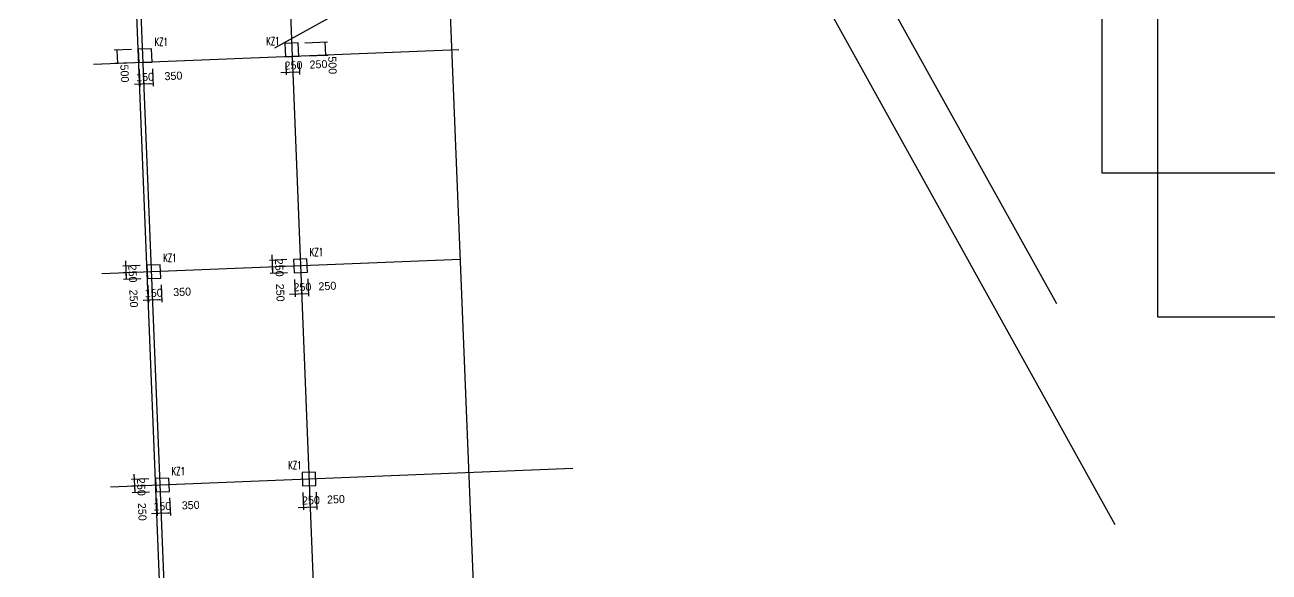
# Model space of a CAD drawing. Extents: x 387171 to 699106, y 11966 to 245688.
# Drawn here: x 476181 to 522824, y 106920 to 127430 of the extents above; entities that cross this region are included whole.
import ezdxf

# ---------------------------------------------------------------- set-up
doc = ezdxf.new("R2010")
doc.units = 0
doc.header["$LTSCALE"] = 100
doc.header["$MEASUREMENT"] = 0
for name, color, linetype in [('COLU', 7, 'Continuous'), ('DIM', 3, 'Continuous'), ('DOTE', 253, 'Continuous'), ('NUM', 7, 'Continuous'), ('Q-dote', 253, 'Continuous')]:
    doc.layers.add(name, color=color, linetype=linetype)
doc.styles.add('hztxt', font='hztxt')
doc.styles.get("Standard").update_dxf_attribs({"font": 'standard'})
doc.dimstyles.get("Standard").update_dxf_attribs({"dimtxt": 300, "dimasz": 100, "dimexe": 100, "dimexo": 250, "dimgap": 100, "dimtad": 0, "dimtoh": 1, "dimdec": 0, "dimdsep": 46, "dimcen": 0.09, "dimclrt": 7, "dimadec": 0, "dimazin": 0, "dimtfac": 1, "dimtdec": 4, "dimtofl": 0, "dimtmove": 0, "dimatfit": 3, "dimfxl": 1, "dimtolj": 1, "dimtzin": 0, "dimarcsym": 0})

# ---------------------------------------------------------------- blocks, each defined once
blk = doc.blocks.new('*D1604')
at = {"layer": 'DIM', "color": 0, "linetype": 'ByBlock', "lineweight": -2}
for p, q in [((480271, 110595), (480297, 109945)), ((480829, 110417), (480180, 110391)), ((480839, 110167), (480190, 110141))]:
    blk.add_line(p, q, dxfattribs=at)
for points in [[(480279, 110395), (480259, 110494), (480292, 110496)], [(480289, 110145), (480310, 110046), (480277, 110045)]]:
    blk.add_solid(points, dxfattribs=at)
at = {"layer": 'DIM', "color": 7, "linetype": 'Continuous', "lineweight": -2, "insert": (480541, 110115), "char_height": 300, "width": 566.67, "attachment_point": 5, "rotation": 272.2988, "style": 'hztxt'}
blk.add_mtext('250', dxfattribs=at)
blk = doc.blocks.new('*D1188')
at = {"layer": 'DIM', "color": 0, "linetype": 'ByBlock', "lineweight": -2}
for p, q in [((480839, 110167), (480190, 110141)), ((480289, 110145), (480299, 109895)), ((480849, 109917), (480200, 109891))]:
    blk.add_line(p, q, dxfattribs=at)
for points in [[(480289, 110145), (480310, 110046), (480277, 110045)], [(480299, 109895), (480279, 109995), (480312, 109996)]]:
    blk.add_solid(points, dxfattribs=at)
at = {"layer": 'DIM', "color": 7, "linetype": 'Continuous', "lineweight": -2, "insert": (480578, 109180), "char_height": 300, "width": 566.67, "attachment_point": 5, "rotation": 272.2988, "style": 'hztxt'}
blk.add_mtext('250', dxfattribs=at)
blk = doc.blocks.new('*D1100')
at = {"layer": 'DIM', "color": 0, "linetype": 'ByBlock', "lineweight": -2}
for p, q in [((481109, 109678), (481135, 109028)), ((481259, 109684), (481285, 109034)), ((480931, 109120), (481481, 109142))]:
    blk.add_line(p, q, dxfattribs=at)
for points in [[(481281, 109134), (481380, 109155), (481381, 109121)], [(481131, 109128), (481032, 109107), (481030, 109141)]]:
    blk.add_solid(points, dxfattribs=at)
at = {"layer": 'DIM', "color": 7, "linetype": 'Continuous', "lineweight": -2, "insert": (481332, 109386), "char_height": 300, "width": 476.67, "attachment_point": 5, "rotation": 2.2988, "style": 'hztxt'}
blk.add_mtext('150', dxfattribs=at)
blk = doc.blocks.new('*D685')
at = {"layer": 'DIM', "color": 0, "linetype": 'ByBlock', "lineweight": -2}
for p, q in [((481259, 109684), (481285, 109034)), ((481608, 109698), (481635, 109048)), ((481281, 109134), (481631, 109148))]:
    blk.add_line(p, q, dxfattribs=at)
for points in [[(481281, 109134), (481380, 109155), (481381, 109121)], [(481631, 109148), (481531, 109127), (481530, 109161)]]:
    blk.add_solid(points, dxfattribs=at)
at = {"layer": 'DIM', "color": 7, "linetype": 'Continuous', "lineweight": -2, "insert": (482396, 109429), "char_height": 300, "width": 566.67, "attachment_point": 5, "rotation": 2.2988, "style": 'hztxt'}
blk.add_mtext('350', dxfattribs=at)
blk = doc.blocks.new('*D242')
at = {"layer": 'DIM', "color": 0, "linetype": 'ByBlock', "lineweight": -2}
for p, q in [((486604, 109898), (486631, 109249)), ((486854, 109908), (486880, 109259)), ((486427, 109341), (487076, 109367))]:
    blk.add_line(p, q, dxfattribs=at)
for points in [[(486627, 109349), (486527, 109328), (486526, 109361)], [(486876, 109359), (486976, 109379), (486977, 109346)]]:
    blk.add_solid(points, dxfattribs=at)
at = {"layer": 'DIM', "color": 7, "linetype": 'Continuous', "lineweight": -2, "insert": (486907, 109610), "char_height": 300, "width": 566.67, "attachment_point": 5, "rotation": 2.2988, "style": 'hztxt'}
blk.add_mtext('250', dxfattribs=at)
blk = doc.blocks.new('*D208')
at = {"layer": 'DIM', "color": 0, "linetype": 'ByBlock', "lineweight": -2}
for p, q in [((486854, 109908), (486880, 109259)), ((487104, 109918), (487130, 109269)), ((486876, 109359), (487126, 109369))]:
    blk.add_line(p, q, dxfattribs=at)
for points in [[(486876, 109359), (486976, 109379), (486977, 109346)], [(487126, 109369), (487027, 109348), (487026, 109381)]]:
    blk.add_solid(points, dxfattribs=at)
at = {"layer": 'DIM', "color": 7, "linetype": 'Continuous', "lineweight": -2, "insert": (487842, 109648), "char_height": 300, "width": 566.67, "attachment_point": 5, "rotation": 2.2988, "style": 'hztxt'}
blk.add_mtext('250', dxfattribs=at)
blk = doc.blocks.new('*D2283')
at = {"layer": 'DIM', "color": 0, "linetype": 'ByBlock', "lineweight": -2}
for p, q in [((479951, 118588), (479977, 117939)), ((480508, 118411), (479859, 118384)), ((480518, 118161), (479869, 118135))]:
    blk.add_line(p, q, dxfattribs=at)
for points in [[(479959, 118389), (479938, 118488), (479971, 118489)], [(479969, 118139), (479989, 118039), (479956, 118038)]]:
    blk.add_solid(points, dxfattribs=at)
at = {"layer": 'DIM', "color": 7, "linetype": 'Continuous', "lineweight": -2, "insert": (480220, 118109), "char_height": 300, "width": 566.67, "attachment_point": 5, "rotation": 272.2988, "style": 'hztxt'}
blk.add_mtext('250', dxfattribs=at)
blk = doc.blocks.new('*D1856')
at = {"layer": 'DIM', "color": 0, "linetype": 'ByBlock', "lineweight": -2}
for p, q in [((480518, 118161), (479869, 118135)), ((479969, 118139), (479979, 117889)), ((480528, 117911), (479879, 117885))]:
    blk.add_line(p, q, dxfattribs=at)
for points in [[(479969, 118139), (479989, 118039), (479956, 118038)], [(479979, 117889), (479958, 117988), (479991, 117990)]]:
    blk.add_solid(points, dxfattribs=at)
at = {"layer": 'DIM', "color": 7, "linetype": 'Continuous', "lineweight": -2, "insert": (480258, 117173), "char_height": 300, "width": 566.67, "attachment_point": 5, "rotation": 272.2988, "style": 'hztxt'}
blk.add_mtext('250', dxfattribs=at)
blk = doc.blocks.new('*D1399')
at = {"layer": 'DIM', "color": 0, "linetype": 'ByBlock', "lineweight": -2}
for p, q in [((480788, 117671), (480814, 117022)), ((480938, 117677), (480964, 117028)), ((480610, 117114), (481160, 117136))]:
    blk.add_line(p, q, dxfattribs=at)
for points in [[(480810, 117122), (480711, 117101), (480709, 117134)], [(480960, 117128), (481059, 117148), (481061, 117115)]]:
    blk.add_solid(points, dxfattribs=at)
at = {"layer": 'DIM', "color": 7, "linetype": 'Continuous', "lineweight": -2, "insert": (481011, 117380), "char_height": 300, "width": 476.67, "attachment_point": 5, "rotation": 2.2988, "style": 'hztxt'}
blk.add_mtext('150', dxfattribs=at)
blk = doc.blocks.new('*D971')
at = {"layer": 'DIM', "color": 0, "linetype": 'ByBlock', "lineweight": -2}
for p, q in [((480938, 117677), (480964, 117028)), ((481288, 117691), (481314, 117042)), ((480960, 117128), (481310, 117142))]:
    blk.add_line(p, q, dxfattribs=at)
for points in [[(480960, 117128), (481059, 117148), (481061, 117115)], [(481310, 117142), (481210, 117121), (481209, 117154)]]:
    blk.add_solid(points, dxfattribs=at)
at = {"layer": 'DIM', "color": 7, "linetype": 'Continuous', "lineweight": -2, "insert": (482075, 117423), "char_height": 300, "width": 566.67, "attachment_point": 5, "rotation": 2.2988, "style": 'hztxt'}
blk.add_mtext('350', dxfattribs=at)
blk = doc.blocks.new('*D893')
at = {"layer": 'DIM', "color": 0, "linetype": 'ByBlock', "lineweight": -2}
for p, q in [((486284, 117892), (486310, 117242)), ((486533, 117902), (486559, 117252)), ((486106, 117334), (486755, 117360))]:
    blk.add_line(p, q, dxfattribs=at)
for points in [[(486306, 117342), (486206, 117322), (486205, 117355)], [(486555, 117352), (486655, 117373), (486656, 117340)]]:
    blk.add_solid(points, dxfattribs=at)
at = {"layer": 'DIM', "color": 7, "linetype": 'Continuous', "lineweight": -2, "insert": (486586, 117604), "char_height": 300, "width": 566.67, "attachment_point": 5, "rotation": 2.2988, "style": 'hztxt'}
blk.add_mtext('250', dxfattribs=at)
blk = doc.blocks.new('*D488')
at = {"layer": 'DIM', "color": 0, "linetype": 'ByBlock', "lineweight": -2}
for p, q in [((486533, 117902), (486559, 117252)), ((486783, 117912), (486809, 117262)), ((486555, 117352), (486805, 117362))]:
    blk.add_line(p, q, dxfattribs=at)
for points in [[(486555, 117352), (486655, 117373), (486656, 117340)], [(486805, 117362), (486706, 117342), (486705, 117375)]]:
    blk.add_solid(points, dxfattribs=at)
at = {"layer": 'DIM', "color": 7, "linetype": 'Continuous', "lineweight": -2, "insert": (487521, 117641), "char_height": 300, "width": 566.67, "attachment_point": 5, "rotation": 2.2988, "style": 'hztxt'}
blk.add_mtext('250', dxfattribs=at)
blk = doc.blocks.new('*D29')
at = {"layer": 'DIM', "color": 0, "linetype": 'ByBlock', "lineweight": -2}
for p, q in [((486014, 118381), (485364, 118355)), ((486024, 118132), (485374, 118106)), ((485474, 118110), (485464, 118359))]:
    blk.add_line(p, q, dxfattribs=at)
for points in [[(485464, 118359), (485485, 118260), (485452, 118259)], [(485474, 118110), (485454, 118209), (485487, 118210)]]:
    blk.add_solid(points, dxfattribs=at)
at = {"layer": 'DIM', "color": 7, "linetype": 'Continuous', "lineweight": -2, "insert": (485753, 117394), "char_height": 300, "width": 566.67, "attachment_point": 5, "rotation": 272.2988, "style": 'hztxt'}
blk.add_mtext('250', dxfattribs=at)
blk = doc.blocks.new('*D2999')
at = {"layer": 'DIM', "color": 0, "linetype": 'ByBlock', "lineweight": -2}
for p, q in [((486004, 118631), (485354, 118605)), ((485472, 118159), (485446, 118809)), ((486014, 118381), (485364, 118355))]:
    blk.add_line(p, q, dxfattribs=at)
for points in [[(485454, 118609), (485433, 118708), (485467, 118710)], [(485464, 118359), (485485, 118260), (485452, 118259)]]:
    blk.add_solid(points, dxfattribs=at)
at = {"layer": 'DIM', "color": 7, "linetype": 'Continuous', "lineweight": -2, "insert": (485716, 118329), "char_height": 300, "width": 566.67, "attachment_point": 5, "rotation": 272.2988, "style": 'hztxt'}
blk.add_mtext('250', dxfattribs=at)
blk = doc.blocks.new('*D2557')
at = {"layer": 'DIM', "color": 0, "linetype": 'ByBlock', "lineweight": -2}
for p, q in [((480183, 126504), (479534, 126478)), ((479634, 126482), (479654, 125982)), ((480203, 126004), (479554, 125978))]:
    blk.add_line(p, q, dxfattribs=at)
for points in [[(479634, 126482), (479654, 126383), (479621, 126381)], [(479654, 125982), (479633, 126082), (479666, 126083)]]:
    blk.add_solid(points, dxfattribs=at)
at = {"layer": 'DIM', "color": 7, "linetype": 'Continuous', "lineweight": -2, "insert": (479919, 125609), "char_height": 300, "width": 566.67, "attachment_point": 5, "rotation": 272.2988, "style": 'hztxt'}
blk.add_mtext('500', dxfattribs=at)
blk = doc.blocks.new('*D2140')
at = {"layer": 'DIM', "color": 0, "linetype": 'ByBlock', "lineweight": -2}
for p, q in [((480463, 125765), (480489, 125116)), ((480613, 125771), (480639, 125122)), ((480285, 125208), (480835, 125230))]:
    blk.add_line(p, q, dxfattribs=at)
for points in [[(480485, 125216), (480386, 125195), (480385, 125228)], [(480635, 125222), (480734, 125242), (480736, 125209)]]:
    blk.add_solid(points, dxfattribs=at)
at = {"layer": 'DIM', "color": 7, "linetype": 'Continuous', "lineweight": -2, "insert": (480686, 125474), "char_height": 300, "width": 476.67, "attachment_point": 5, "rotation": 2.2988, "style": 'hztxt'}
blk.add_mtext('150', dxfattribs=at)
blk = doc.blocks.new('*D2051')
at = {"layer": 'DIM', "color": 0, "linetype": 'ByBlock', "lineweight": -2}
for p, q in [((480613, 125771), (480639, 125122)), ((480963, 125785), (480989, 125136)), ((480635, 125222), (480985, 125236))]:
    blk.add_line(p, q, dxfattribs=at)
for points in [[(480635, 125222), (480734, 125242), (480736, 125209)], [(480985, 125236), (480885, 125215), (480884, 125248)]]:
    blk.add_solid(points, dxfattribs=at)
at = {"layer": 'DIM', "color": 7, "linetype": 'Continuous', "lineweight": -2, "insert": (481750, 125517), "char_height": 300, "width": 566.67, "attachment_point": 5, "rotation": 2.2988, "style": 'hztxt'}
blk.add_mtext('350', dxfattribs=at)
blk = doc.blocks.new('*D1428')
at = {"layer": 'DIM', "color": 0, "linetype": 'ByBlock', "lineweight": -2}
for p, q in [((486678, 126763), (487529, 126793)), ((487429, 126790), (487446, 126290)), ((486698, 126264), (487546, 126293))]:
    blk.add_line(p, q, dxfattribs=at)
for points in [[(487429, 126790), (487449, 126690), (487416, 126689)], [(487446, 126290), (487426, 126389), (487459, 126391)]]:
    blk.add_solid(points, dxfattribs=at)
at = {"layer": 'DIM', "color": 7, "linetype": 'Continuous', "lineweight": -2, "insert": (487710, 125916), "char_height": 300, "width": 566.67, "attachment_point": 5, "rotation": 272, "style": 'hztxt'}
blk.add_mtext('500', dxfattribs=at)
blk = doc.blocks.new('*D12')
at = {"layer": 'DIM', "color": 0, "linetype": 'ByBlock', "lineweight": -2}
for p, q in [((485959, 125985), (485976, 125552)), ((486208, 125995), (486226, 125563)), ((485772, 125644), (486422, 125670))]:
    blk.add_line(p, q, dxfattribs=at)
for points in [[(485972, 125652), (485873, 125632), (485871, 125665)], [(486222, 125662), (486321, 125683), (486322, 125650)]]:
    blk.add_solid(points, dxfattribs=at)
at = {"layer": 'DIM', "color": 7, "linetype": 'Continuous', "lineweight": -2, "insert": (486252, 125914), "char_height": 300, "width": 566.67, "attachment_point": 5, "rotation": 2.2988, "style": 'hztxt'}
blk.add_mtext('250', dxfattribs=at)
blk = doc.blocks.new('*D2691')
at = {"layer": 'DIM', "color": 0, "linetype": 'ByBlock', "lineweight": -2}
for p, q in [((486208, 125995), (486226, 125563)), ((486458, 126005), (486476, 125573)), ((486222, 125662), (486472, 125672))]:
    blk.add_line(p, q, dxfattribs=at)
for points in [[(486222, 125662), (486321, 125683), (486322, 125650)], [(486472, 125672), (486372, 125652), (486371, 125685)]]:
    blk.add_solid(points, dxfattribs=at)
at = {"layer": 'DIM', "color": 7, "linetype": 'Continuous', "lineweight": -2, "insert": (487187, 125951), "char_height": 300, "width": 566.67, "attachment_point": 5, "rotation": 2.2988, "style": 'hztxt'}
blk.add_mtext('250', dxfattribs=at)
blk = doc.blocks.new('1')
at = {"layer": 'DOTE'}
blk.add_line((458698, 592855), (587451, 458371), dxfattribs=at)
blk = doc.blocks.new('后浇带现场')
at = {"layer": 'Q-dote'}
blk.add_line((659263, 761135), (666731, 575100), dxfattribs=at)
at = {"color": 1, "lineweight": 30, "rotation": 318.5460777723208}
blk.add_blockref('1', (-77006, 620463), dxfattribs=at)

msp = doc.modelspace()

# ---------------------------------------------------------------- linework, layer by layer
at = {"color": 6, "lineweight": 30}
msp.add_lwpolyline([(476181.3, 232428.8), (494258.1, 233154.4), (494258.1, 231537.9), (540808.1, 231537.9), (540808.1, 232387.9), (590208.1, 232387.9), (590208.1, 232187.9), (593108.1, 232187.9), (593108.1, 230737.9), (608058.1, 230737.9), (608058.1, 231687.9), (648158.1, 231687.9), (648158.1, 230737.9), (657058.1, 230737.9), (657158.1, 196187.9), (658248.2, 196187.9), (663075.9, 83077.9), (659946, 47787.8), (654318.1, 48286.9), (653832.2, 42808.4), (496133.5, 56794.9), (482757.4, 68610.1), (476181.3, 232428.8)], dxfattribs=at)
at = {"layer": 'COLU'}
for points in [[(480453.1, 126014.5), (480952.7, 126034.5), (480932.6, 126534.1), (480433, 126514.1)], [(485948.7, 126235.1), (486448.2, 126255.1), (486428.2, 126754.7), (485928.6, 126734.7)], [(486273.5, 118141.6), (486773.1, 118161.7), (486753.1, 118661.3), (486253.5, 118641.2)], [(480778, 117921), (481277.6, 117941.1), (481257.5, 118440.7), (480757.9, 118420.6)], [(486594.4, 110148), (487094, 110168.1), (487074, 110667.7), (486574.4, 110647.6)], [(481098.9, 109927.4), (481598.5, 109947.5), (481578.4, 110447.1), (481078.8, 110427)]]:
    msp.add_lwpolyline(points, close=True, dxfattribs=at)
at = {"layer": 'DOTE'}
for p, q in [((481860.1, 234317.6), (489328.1, 48282.5)), ((495323.3, 48523.1), (487855.3, 234558.3)), ((476264.6, 234093), (483732.6, 48057.9)), ((516558.1, 161487.9), (516558.1, 121887.9)), ((518658.1, 116487.9), (518658.1, 146357.9)), ((509551.1, 139892.3), (485532.5, 126553.7)), ((502447.3, 139310.9), (514847.8, 116981.6)), ((500611.4, 138291.3), (517042.2, 108704.7)), ((492443.4, 126495.8), (478757, 125946.4)), ((516558.1, 121887.9), (579258.1, 121887.9)), ((492508.5, 118642.1), (479071.9, 118102.7)), ((518658.1, 116487.9), (596358.1, 116487.9)), ((496726.2, 110805), (479392.8, 110109.2))]:
    msp.add_line(p, q, dxfattribs=at)

# ---------------------------------------------------------------- block references
at = {"color": 3, "lineweight": 30}
msp.add_blockref('后浇带现场', (-182998.7, -527042.1), dxfattribs=at)

# ---------------------------------------------------------------- texts
at = {"layer": 'NUM', "color": 200, "width": 0.7}
for p in [(481038.7, 126640.2), (485225.1, 126671.9), (486859.2, 118767.3), (481363.6, 118546.7), (486050, 110773.8), (481684.5, 110553.2)]:
    msp.add_text('KZ1', height=300, dxfattribs=at).set_placement(p)

# ---------------------------------------------------------------- dimensions: what is measured, and where the dimension line sits
at = {"layer": 'DIM', "color": 200}
for p1, p2, distance, picture, middle in [((480433, 126514.1), (480453.1, 126014.5), -800, '*D2557', (479893.5, 126242.2)), ((480453.1, 126014.5), (480603, 126020.5), -799.4, '*D2140', (480273.4, 125457.4)), ((480603, 126020.5), (480952.7, 126034.5), -799.4, '*D2051', (481192.6, 125494.3)), ((485948.7, 126235.1), (486198.4, 126245.1), -583.1, '*D12', (485744.1, 125893.5)), ((480757.9, 118420.6), (480767.9, 118170.8), -800, '*D2283', (480199.6, 118616.4)), ((486263.5, 118391.4), (486253.5, 118641.2), 800, '*D2999', (485695.2, 118837)), ((480767.9, 118170.8), (480778, 117921), -800, '*D1856', (480237.2, 117681)), ((486273.5, 118141.6), (486263.5, 118391.4), 800, '*D29', (485732.7, 117901.6)), ((486273.5, 118141.6), (486523.3, 118151.6), -800, '*D893', (486077.7, 117583.3)), ((486523.3, 118151.6), (486773.1, 118161.7), -800, '*D488', (487013.1, 117620.9)), ((480778, 117921), (480927.8, 117927), -800, '*D1399', (480598.3, 117363.3)), ((480927.8, 117927), (481277.6, 117941.1), -800, '*D971', (481517.5, 117400.2)), ((481078.8, 110427), (481088.8, 110177.2), -800, '*D1604', (480520.5, 110622.9)), ((481088.8, 110177.2), (481098.9, 109927.4), -800, '*D1188', (480558, 109687.5)), ((486594.4, 110148), (486844.2, 110158.1), -800, '*D242', (486398.6, 109589.7)), ((486844.2, 110158.1), (487094, 110168.1), -800, '*D208', (487334, 109627.3)), ((481098.9, 109927.4), (481248.7, 109933.5), -800, '*D1100', (480919.2, 109369.8)), ((481248.7, 109933.5), (481598.5, 109947.5), -800, '*D685', (481838.4, 109406.7))]:
    dim = msp.add_aligned_dim(p1=p1, p2=p2, distance=distance, dimstyle='Standard', dxfattribs=at)
    dim.commit()
    dim.dimension.update_dxf_attribs({"geometry": picture, "text_midpoint": middle})
for base, p1, angle, picture, middle in [((487446.3, 126290), (486428.2, 126754.7), 272, '*D1428', (487687.4, 126548.6)), ((486471.6, 125672.5), (486198.4, 126245.1), 182.29877, '*D2691', (486679.5, 125931))]:
    dim = msp.add_linear_dim(base=base, p1=p1, p2=(486448.2, 126255.1), angle=angle, dimstyle='Standard', dxfattribs=at)
    dim.commit()
    dim.dimension.update_dxf_attribs({"geometry": picture, "text_midpoint": middle})

doc.saveas('drawing.dxf')
